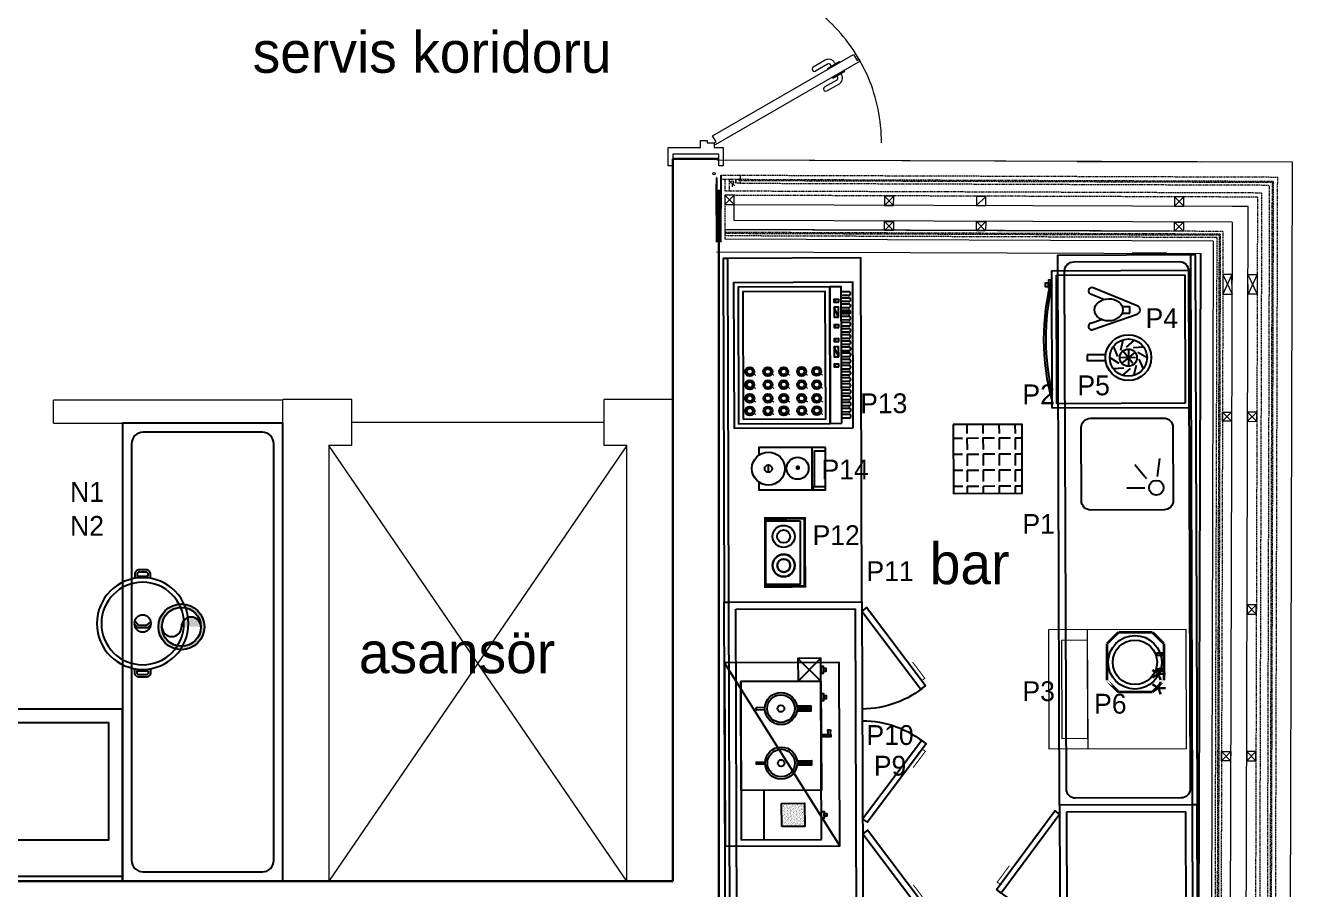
# Model space of a CAD drawing. Header units: millimetres. Extents: x -205382 to -191935, y -245869 to -242620.
# Drawn here: x -199318 to -198765, y -244030 to -243653 of the extents above; entities that cross this region are included whole.
import ezdxf
from ezdxf.enums import TextEntityAlignment as Align

# ---------------------------------------------------------------- set-up
doc = ezdxf.new("R2010")
doc.units = ezdxf.units.MM
doc.header["$LTSCALE"] = 40
doc.linetypes.add('ACAD_ISO03W100', pattern=[30, 12, -18])
doc.linetypes.add('DASHED', pattern=[19.05, 12.7, -6.35])
for name, color, linetype, lineweight in [('-DWG_ANA', 7, 'Continuous', 50), ('DIVAR 09', 7, 'Continuous', 9), ('DIVAR 30', 7, 'Continuous', 30), ('DUVAR', 7, 'Continuous', 30), ('DVERI', 36, 'Continuous', 9), ('END. MUTFAK', 210, 'Continuous', 30), ('END.MUTFAK', 135, 'Continuous', 25), ('no3_ahsap gorunus arka kalın', 43, 'Continuous', 15), ('no3_ahsap kesit on', 40, 'Continuous', 20), ('no3_alçıpan kesit', 18, 'Continuous', 20), ('no3_duvar kaplama', 8, 'Continuous', 0), ('no3_kutu profil gorunus', 8, 'Continuous', 0), ('no3_kutuprofil kesit', 74, 'Continuous', 18), ('no3_led doseme', 50, 'FENCELINE1', 0), ('no3_mermer gorunus on', 31, 'Continuous', 15), ('no3_paslanmaz gorunus on', 163, 'Continuous', 15), ('no3_tefriş izdüşüm', 87, 'Continuous', 15), ('t_ahsap', 34, 'Continuous', 25), ('t_alcıpan', 12, 'Continuous', 25), ('t_ölçü', 40, 'Continuous', 25)]:
    doc.layers.add(name, color=color, linetype=linetype, lineweight=lineweight)
for name, color, linetype in [('GOR-INCE15', 34, 'Continuous'), ('Kıtc-002 Çizgi', 7, 'Continuous'), ('S2000-002 Çizgi', 7, 'Continuous'), ('SKTÜRK-002 Çizgi', 7, 'Continuous'), ('t_mutfakekipmans2000', 165, 'Continuous')]:
    doc.layers.add(name, color=color, linetype=linetype)
doc.styles.add('TAKSİM', font='GOTHIC.TTF', dxfattribs={"height": 20})
doc.linetypes.add('FENCELINE1', pattern='A,0.25,-0.1,[133,ltypeshp.shx,S=0.1,R=0,X=-0.1,Y=0],-0.1,1', length=1.45)

# ---------------------------------------------------------------- blocks, each defined once
blk = doc.blocks.new('A$C53E03B34')
at = {"layer": 'Kıtc-002 Çizgi'}
for points in [[(3.74, 16.55), (2, 16.55, -0.414214), (0, 18.55), (0, 21.45, -0.414214), (2, 23.45), (3.74, 23.45)], [(43.14, 16.55), (44.87, 16.55, 0.414214), (46.87, 18.55), (46.87, 21.45, 0.414214), (44.87, 23.45), (43.14, 23.45)]]:
    blk.add_lwpolyline(points, format="xyb", dxfattribs=at)
for points in [[(2.83, 17.55), (2, 17.55, -0.414214), (1, 18.55), (1, 21.45, -0.414214), (2, 22.45), (2.83, 22.45)], [(44.05, 17.55), (44.87, 17.55, 0.414214), (45.87, 18.55), (45.87, 21.45, 0.414214), (44.87, 22.45), (44.05, 22.45)]]:
    blk.add_lwpolyline(points, format="xyb", close=True, dxfattribs=at)
for points in [[(22.08, 23.4), (24.16, 21.79), (24.16, 18.12), (22.75, 16.4)], [(23.49, 23.65), (25.16, 22.26), (25.16, 17.69), (23.76, 16.35)]]:
    blk.add_lwpolyline(points, dxfattribs=at)
for radius in [20, 18, 3.66]:
    blk.add_circle((23.44, 20), radius, dxfattribs=at)
blk = doc.blocks.new('A$C7BE05278')
at = {"layer": 'S2000-002 Çizgi'}
h = blk.add_hatch(color=256, dxfattribs=at)
h.paths.add_polyline_path([(4.65, 9.9, -0.025454), (4.81, 10.42, 0.278063), (0.77, 7.52), (1.23, 7.32, -0.265675)])
h.paths.add_polyline_path([(5.35, 10.43, 0.028094), (4.81, 10.42, 0.025454), (4.65, 9.9, -0.030609), (5.18, 9.93, -0.027259)])
h.paths.add_polyline_path([(5.35, 10.43, 0.027259), (5.18, 9.93, -0.171751), (7.9, 8.98), (7.9, 8.98), (7.9, 8.98, -1.347305), (5.22, 7.15, -0.147228), (5.18, 9.93, 0.030609), (4.65, 9.9, 0.138731), (4.75, 7, 1.347306), (8.21, 9.37, 0.162476)])
h.paths.add_polyline_path([(12.46, 12.66), (12.73, 13.08, 0.483116), (4.81, 10.42, -0.028094), (5.35, 10.43, -0.470681)])
for p, q in [((14.4, 47.58), (14.34, 41.67)), ((14.4, 47.58), (14.34, 41.67)), ((15.96, 47.57), (14.4, 47.58)), ((15.96, 47.57), (14.4, 47.58)), ((15.05, 47.56), (14.97, 38.92)), ((15.9, 41.65), (15.96, 47.57)), ((15.9, 41.65), (15.96, 47.57)), ((14.34, 41.67), (15.9, 41.65)), ((14.34, 41.67), (15.9, 41.65)), ((0.47, 7.33), (0, 0.02)), ((0.47, 7.33), (0, 0.02)), ((1.54, 7.31), (0.47, 7.33)), ((1.54, 7.31), (0.47, 7.33)), ((1.86, 0), (1.54, 7.31)), ((1.86, 0), (1.54, 7.31)), ((0, 0.02), (1.86, 0))]:
    blk.add_line(p, q, dxfattribs=at)
for centre in [(6.31, 47.78), (23.47, 47.61)]:
    blk.add_circle(centre, 1.99, dxfattribs=at)
for centre, radius, start, end in [((17.83, 38.9), 2.86, 179.43, 359.43), ((19.09, 38.88), 1.6, 359.43, 179.43), ((25.13, 38.82), 7.64, 179.43, 242.0346), ((23.49, 30.88), 5.53, 105.7663, 225.7833), ((22.59, 34.05), 2.23, 242.0346, 105.7663), ((20, 25.62), 3.8, 74.9498, 261.6763), ((20.62, 27.93), 1.41, 225.7833, 74.9498), ((18.07, 21.08), 3.83, 52.4089, 229.1112), ((19.64, 23.11), 1.26, 261.6763, 52.4089), ((14.42, 12.56), 4.98, 103.1199, 200.7743), ((15.59, 16.68), 3.77, 86.0156, 220.6772), ((13.69, 15.69), 1.76, 236.8088, 103.1199), ((16.45, 19.21), 1.37, 229.1112, 116.3243), ((9.42, 8.58), 4.83, 57.0103, 197.5795), ((11.21, 11.34), 1.54, 200.7743, 57.0103), ((4.79, 5.59), 4.31, 51.245, 156.7533), ((6.43, 7.63), 1.7, 197.5795, 51.245)]:
    blk.add_arc(centre, radius, start, end, dxfattribs=at)
blk.add_solid([(15.9, 41.65), (14.34, 41.67), (15.96, 47.57), (14.4, 47.58)], dxfattribs=at)
blk = doc.blocks.new('A$C7327736A')
at = {"layer": 'S2000-002 Çizgi'}
for p, q in [((48.34, 44.26), (40.53, 45.37)), ((49.57, 40.45), (43.47, 35.44)), ((53.48, 38.79), (53.48, 30.9))]:
    blk.add_line(p, q, dxfattribs=at)
for points in [[(0, 75), (120, 75), (120, 0), (0, 0)], [(0, 75), (120, 75), (120, 73), (0, 73)], [(0, 57), (114, 57), (114, 6), (0, 6)]]:
    blk.add_lwpolyline(points, close=True, dxfattribs=at)
blk.add_lwpolyline([(56, 11.5), (24, 11.5, -0.414214), (20, 15.5), (20, 47.5, -0.414214), (24, 51.5), (56, 51.5, -0.414214), (60, 47.5), (60, 15.5, -0.414214)], format="xyb", close=True, dxfattribs=at)
blk.add_circle((53.29, 43.76), 3.19, dxfattribs=at)
blk.add_blockref('A$C7BE05278', (24.04, 16.16), dxfattribs=at)
blk = doc.blocks.new('A$C664B4501')
at = {"layer": 'S2000-002 Çizgi'}
for p, q in [((31.04, 6.26), (35.37, 8.18)), ((48.29, 6.26), (52.62, 8.18))]:
    blk.add_line(p, q, dxfattribs=at)
for points in [[(0, 0), (63.5, 0), (63.5, 52), (0, 52)], [(2, 10), (61.5, 10), (61.5, 50), (2, 50)], [(4, 48), (4, 12), (59.5, 12), (59.5, 48)], [(2, 5), (61.5, 5), (61.5, 10), (2, 10)], [(26.58, 6.14), (27.76, 6.14), (27.76, 8.24), (26.58, 8.24)], [(31.04, 6.26), (35.37, 6.26), (35.37, 8.18), (31.04, 8.18)], [(37.66, 6.14), (38.83, 6.14), (38.83, 8.24), (37.66, 8.24)], [(43.83, 6.14), (45.01, 6.14), (45.01, 8.24), (43.83, 8.24)], [(48.29, 6.26), (52.62, 6.26), (52.62, 8.18), (48.29, 8.18)], [(54.91, 6.14), (56.08, 6.14), (56.08, 8.24), (54.91, 8.24)]]:
    blk.add_lwpolyline(points, close=True, dxfattribs=at)
for points, const_width in [([(6.48, 43.33), (5.89, 42.38)], 0.5), ([(11.92, 43.33), (11.34, 42.38)], 0.5), ([(17.86, 43.33), (17.28, 42.38)], 0.5), ([(23.59, 43.33), (23.01, 42.38)], 0.5), ([(6.48, 35.43), (5.89, 34.49)], 0.5), ([(11.92, 35.43), (11.34, 34.49)], 0.5), ([(17.86, 35.43), (17.28, 34.49)], 0.5), ([(23.59, 35.43), (23.01, 34.49)], 0.5), ([(6.48, 28.51), (5.89, 27.56)], 0.5), ([(11.92, 28.51), (11.34, 27.56)], 0.5), ([(17.86, 28.51), (17.28, 27.56)], 0.5), ([(23.59, 28.51), (23.01, 27.56)], 0.5), ([(6.48, 20.73), (5.89, 19.78)], 0.5), ([(11.92, 20.73), (11.34, 19.78)], 0.5), ([(17.86, 20.73), (17.28, 19.78)], 0.5), ([(23.59, 20.73), (23.01, 19.78)], 0.5), ([(6.48, 14.14), (5.89, 13.19)], 0.5), ([(11.92, 14.14), (11.34, 13.19)], 0.5), ([(17.86, 14.14), (17.28, 13.19)], 0.5), ([(23.59, 14.14), (23.01, 13.19)], 0.5), ([(26.58, 7.5), (27.76, 7.5)], 0.5), ([(37.66, 7.5), (38.83, 7.5)], 0.5), ([(43.83, 7.5), (45.01, 7.5)], 0.5), ([(54.91, 7.5), (56.08, 7.5)], 0.5), ([(33.23, 5), (33.23, 1.5)], 1), ([(50.48, 5), (50.48, 1.5)], 1)]:
    blk.add_lwpolyline(points, dxfattribs=dict(at, const_width=const_width))
for points in [[(4.26, 1.85), (4.26, 5)], [(5.93, 5), (5.93, 1.85)], [(6.93, 1.85), (6.93, 5)], [(8.61, 5), (8.61, 1.85)], [(9.61, 1.85), (9.61, 5)], [(11.28, 5), (11.28, 1.85)], [(12.28, 1.85), (12.28, 5)], [(13.96, 5), (13.96, 1.85)], [(14.96, 1.85), (14.96, 5)], [(16.63, 5), (16.63, 1.85)], [(17.63, 1.85), (17.63, 5)], [(19.31, 5), (19.31, 1.85)], [(20.31, 1.85), (20.31, 5)], [(21.98, 5), (21.98, 1.85)], [(22.98, 1.85), (22.98, 5)], [(24.66, 5), (24.66, 1.85)], [(25.66, 1.85), (25.66, 5)], [(27.33, 5), (27.33, 1.85)], [(28.33, 1.85), (28.33, 5)], [(30.01, 5), (30.01, 1.85)], [(31.01, 1.85), (31.01, 5)], [(32.68, 5), (32.68, 1.85)], [(33.68, 1.85), (33.68, 5)], [(35.36, 5), (35.36, 1.85)], [(36.36, 1.85), (36.36, 5)], [(38.03, 5), (38.03, 1.85)], [(39.03, 1.85), (39.03, 5)], [(40.71, 5), (40.71, 1.85)], [(41.71, 1.85), (41.71, 5)], [(43.38, 5), (43.38, 1.85)], [(44.38, 1.85), (44.38, 5)], [(46.06, 5), (46.06, 1.85)], [(47.06, 1.85), (47.06, 5)], [(48.73, 5), (48.73, 1.85)], [(49.73, 1.85), (49.73, 5)], [(51.4, 5), (51.4, 1.85)], [(52.4, 1.85), (52.4, 5)], [(54.08, 5), (54.08, 1.85)], [(55.08, 1.85), (55.08, 5)], [(56.75, 5), (56.75, 1.85)], [(57.75, 1.85), (57.75, 5)], [(59.43, 5), (59.43, 1.85)]]:
    blk.add_lwpolyline(points, dxfattribs=at)
for centre, radius in [((7.54, 45.07), 1.98), ((7.54, 45.07), 1.24), ((12.99, 45.07), 1.98), ((12.99, 45.07), 1.24), ((18.93, 45.07), 1.98), ((18.93, 45.07), 1.24), ((24.66, 45.07), 1.98), ((24.66, 45.07), 1.24), ((7.54, 37.17), 1.98), ((12.99, 37.17), 1.98), ((18.93, 37.17), 1.98), ((24.66, 37.17), 1.98), ((7.54, 37.17), 1.24), ((12.99, 37.17), 1.24), ((18.93, 37.17), 1.24), ((24.66, 37.17), 1.24), ((7.54, 30.25), 1.98), ((7.54, 30.25), 1.24), ((12.99, 30.25), 1.98), ((12.99, 30.25), 1.24), ((18.93, 30.25), 1.98), ((18.93, 30.25), 1.24), ((24.66, 30.25), 1.98), ((24.66, 30.25), 1.24), ((7.54, 22.47), 1.98), ((7.54, 22.47), 1.24), ((12.99, 22.47), 1.98), ((12.99, 22.47), 1.24), ((18.93, 22.47), 1.98), ((18.93, 22.47), 1.24), ((24.66, 22.47), 1.98), ((24.66, 22.47), 1.24), ((7.54, 15.88), 1.98), ((7.54, 15.88), 1.24), ((12.99, 15.88), 1.98), ((12.99, 15.88), 1.24), ((18.93, 15.88), 1.98), ((18.93, 15.88), 1.24), ((24.66, 15.88), 1.98), ((24.66, 15.88), 1.24)]:
    blk.add_circle(centre, radius, dxfattribs=at)
for centre in [(5.1, 1.85), (7.77, 1.85), (10.45, 1.85), (13.12, 1.85), (15.8, 1.85), (18.47, 1.85), (21.14, 1.85), (23.82, 1.85), (26.49, 1.85), (29.17, 1.85), (31.84, 1.85), (34.52, 1.85), (37.19, 1.85), (39.87, 1.85), (42.54, 1.85), (45.22, 1.85), (47.89, 1.85), (50.57, 1.85), (53.24, 1.85), (55.92, 1.85), (58.59, 1.85)]:
    blk.add_arc(centre, 0.837, 180, 0, dxfattribs=at)
blk = doc.blocks.new('A$C1C4536AD')
at = {"layer": 'S2000-002 Çizgi'}
for points in [[(0, 29), (0, 0), (18.5, 0)], [(3.39, 29), (0, 29), (0, 26.84)], [(18.5, 26.95), (18.5, 29), (15.2, 29)], [(18.5, 0), (18.5, 29)], [(7.82, 24.81), (10.92, 24.88)], [(0, 5.79), (18.5, 5.79)], [(1.26, 0), (1.26, 4.77), (16.97, 4.77), (16.97, 0)]]:
    blk.add_lwpolyline(points, dxfattribs=at)
at = {"layer": 'S2000-002 Çizgi', "const_width": 1}
blk.add_lwpolyline([(9.18, 12.02, 1), (10.18, 12.02, 1)], format="xyb", close=True, dxfattribs=at)
at = {"layer": 'S2000-002 Çizgi'}
blk.add_lwpolyline([(0.33, 5.24), (1.35, 5.24), (1.35, 5.79), (0.33, 5.79)], close=True, dxfattribs=at)
for centre, radius in [((9.3, 24.88), 7.2), ((9.3, 24.88), 1.6), ((9.43, 12.15), 4.82)]:
    blk.add_circle(centre, radius, dxfattribs=at)
blk = doc.blocks.new('A$C047744E0')
at = {"layer": 'S2000-002 Çizgi'}
h = blk.add_hatch(dxfattribs=at)
h.set_pattern_fill('AR-SAND', color=256, scale=0.5, style=0)
h.set_pattern_definition([(37.5, (-4072.69315, -3944.5775), (-0.03149668, 0.96341188), [0, -0.76, 0, -0.85, 0, -0.8125]), (7.5, (-4072.6931, -3944.5775), (0.88488835, 1.41107303), [0, -0.41, 0, -0.685, 0, -0.2625]), (327.5, (-4073.30815, -3944.5775), (1.55707093, 0.00282953), [0, -0.25, 0, -0.9, 0, -1.175]), (317.5, (-4073.3081, -3944.5775), (1.5030633, 0.43883778), [0, -0.125, 0, -0.59, 0, -0.675])])
h.paths.add_polyline_path([(5.73, 21.57), (15.77, 21.57), (15.77, 11.53), (5.73, 11.53)])
for points in [[(34.38, 14.79, -0.072213), (32.37, 14.79), (32.37, 8.52), (34.38, 8.52)], [(56.12, 8.52), (58.13, 8.52), (58.13, 14.79, -0.072213), (56.12, 14.79)]]:
    blk.add_hatch(color=256, dxfattribs=at).paths.add_polyline_path(points)
for p, q in [((69, 14.21), (79, 4.21)), ((79, 14.21), (69, 4.21))]:
    blk.add_line(p, q, dxfattribs=at)
for points in [[(0, 4.21), (69, 4.21), (69, 39.21), (0, 39.21)], [(0, 29.21), (21.5, 29.21), (21.5, 39.21), (0, 39.21)], [(69, 4.21), (21.5, 4.21), (21.5, 39.21), (69, 39.21)], [(5.73, 21.57), (15.77, 21.57), (15.77, 11.53), (5.73, 11.53)], [(69, 4.21), (79, 4.21), (79, 14.21), (69, 14.21)], [(9.28, 4.21), (12.19, 4.21), (12.19, 3.05), (9.28, 3.05)], [(10.15, 3.05), (11.32, 3.05), (11.32, 1.88), (10.15, 1.88)], [(47.85, 0.2), (45.19, 0.41), (45.19, 1.04), (47.85, 1.25)], [(63.53, 4.21), (60.62, 4.21), (60.62, 3.05), (63.53, 3.05)], [(62.66, 3.05), (61.49, 3.05), (61.49, 1.88), (62.66, 1.88)], [(75.46, 4.21), (72.54, 4.21), (72.54, 3.05), (75.46, 3.05)], [(74.58, 3.05), (73.42, 3.05), (73.42, 1.88), (74.58, 1.88)]]:
    blk.add_lwpolyline(points, close=True, dxfattribs=at)
for points in [[(32.94, 28.7), (32.94, 32.22)], [(33.81, 32.22), (33.81, 28.7)], [(56.69, 32.22), (56.69, 28.7)], [(57.56, 28.7), (57.56, 32.22)], [(34.38, 14.79), (34.38, 8.52), (32.37, 8.52), (32.37, 14.79)], [(56.12, 14.79), (56.12, 8.52), (58.13, 8.52), (58.13, 14.79)], [(45.8, 0), (44.7, 0), (44.7, 4.21)], [(45.8, 4.21), (45.8, 1.08)], [(45.8, 0.36), (45.8, 0)]]:
    blk.add_lwpolyline(points, dxfattribs=at)
for centre, radius in [((33.37, 21.71), 7), ((33.37, 21.71), 6), ((57.12, 21.71), 7), ((57.12, 21.71), 6), ((33.37, 21.71), 1.45), ((57.12, 21.71), 1.45)]:
    blk.add_circle(centre, radius, dxfattribs=at)
for centre in [(33.37, 32.22), (57.12, 32.22)]:
    blk.add_arc(centre, 0.438, 0, 180, dxfattribs=at)
blk = doc.blocks.new('A$C7D36761A')
at = {"layer": 'S2000-002 Çizgi'}
for points in [[(0, 20.47), (6.62, 1.21, 0.691141), (10.36, 1.1), (18.29, 20.3)], [(2.84, 21.45), (4.45, 16.75, 0.691141)]]:
    blk.add_lwpolyline(points, format="xyb", dxfattribs=at)
for points in [[(13.14, 15.69), (15.51, 21.45)], [(7.07, 7.73), (7.07, 4.38)], [(10.07, 7.71), (10.07, 4.38)], [(7.07, 4.38), (10.07, 4.38)]]:
    blk.add_lwpolyline(points, dxfattribs=at)
for centre, start, end in [((1.42, 20.96), 18.9768, 198.9768), ((16.9, 20.88), 337.5765, 157.5765)]:
    blk.add_arc(centre, 1.5, start, end, dxfattribs=at)
blk.add_ellipse((8.6, 13.59), major_axis=(0, -6.18), ratio=0.781319, dxfattribs=at)
blk = doc.blocks.new('A$C4AF1199D')
at = {"layer": 'S2000-002 Çizgi'}
for points in [[(5.4, 24.63), (5.79, 20.04)], [(10.19, 26.12), (7.81, 22.18)], [(14.95, 24.51), (10.7, 22.72)], [(2.4, 20.6), (5.42, 17.12)], [(6.25, 18), (13.75, 18)], [(12.59, 19.94), (7.13, 15.7)], [(7.66, 20.97), (12.41, 15.17)], [(10.18, 21.16), (10, 14.25)], [(17.85, 20.42), (13.36, 21.46)], [(17.79, 15.4), (14.77, 18.88)], [(2.34, 15.58), (6.83, 14.54)], [(5.24, 11.49), (9.49, 13.28)], [(10, 9.88), (12.38, 13.82)], [(14.79, 11.37), (14.4, 15.96)]]:
    blk.add_lwpolyline(points, dxfattribs=at)
blk.add_lwpolyline([(8.75, 0), (11.25, 0), (11.25, 8), (8.75, 8)], close=True, dxfattribs=at)
for radius in [10, 8.12, 3.75]:
    blk.add_circle((10, 18), radius, dxfattribs=at)
blk = doc.blocks.new('A$C29FE0015')
at = {"layer": '-DWG_ANA', "color": 0, "const_width": 1.2}
for points in [[(-6.25, 13.11), (-11.25, 8.11), (-6.25, 13.11), (-6.25, 13.11), (-11.25, 8.11)], [(-6.25, 13.11), (8.55, 13.11)], [(8.55, 13.11), (13.55, 8.11), (8.55, 13.11), (8.55, 13.11), (13.55, 8.11)], [(-11.25, -7.93), (-11.25, 8.11)], [(13.55, 8.11), (13.55, -7.93)], [(-11.25, -7.93), (-11.25, -7.93), (-11.25, -7.93), (-6.25, -12.93), (-11.25, -7.93)], [(13.55, -7.93), (13.55, -7.93), (13.55, -7.93), (8.55, -12.93), (13.55, -7.93)], [(8.55, -12.93), (-6.25, -12.93)]]:
    blk.add_lwpolyline(points, dxfattribs=at)
at = {"layer": 'END.MUTFAK'}
for points in [[(13.05, 4.01), (10.47, 4.01), (10.47, 3.1), (13.05, 3.1)], [(13.05, -3.84), (10.47, -3.84), (10.47, -2.92), (13.05, -2.92)]]:
    blk.add_lwpolyline(points, close=True, dxfattribs=at)
for radius in [11.68, 9.68]:
    blk.add_circle((0.91, -0.02), radius, dxfattribs=at)
blk = doc.blocks.new('A$C2E6236CE')
at = {"layer": 'Kıtc-002 Çizgi', "lineweight": 13, "elevation": 0}
for points in [[(51.92, 60), (0, 60), (0, 0), (51.92, 0)], [(47.33, 54.36), (4.59, 54.36), (4.59, 43.09), (47.33, 43.09)]]:
    blk.add_lwpolyline(points, close=True, dxfattribs=at)
blk.add_lwpolyline([(51.92, 43.09), (0, 43.09)], dxfattribs=at)
at = {"layer": 'Kıtc-002 Çizgi', "lineweight": 13}
blk.add_text('**', height=12, rotation=180, dxfattribs=at).set_placement((35.73, 20.99, 0))
blk = doc.blocks.new('A$C14D126DE')
at = {"layer": 'S2000-002 Çizgi'}
for points in [[(3.32, 55.85), (2.21, 55.85), (2.21, 52.2)], [(3.18, 52.2), (3.67, 52.2), (3.67, 55.85)]]:
    blk.add_lwpolyline(points, dxfattribs=at)
for points in [[(3.67, 0), (3.67, 60), (63.67, 60), (63.67, 0)], [(2.21, 53.17), (2.21, 54.63), (0.75, 54.63), (0.75, 53.17)]]:
    blk.add_lwpolyline(points, close=True, dxfattribs=at)
at = {"layer": 'S2000-002 Çizgi', "linetype": 'DASHED', "ltscale": 0.5}
blk.add_lwpolyline([(5.67, 2), (5.67, 58), (61.67, 58), (61.67, 2)], close=True, dxfattribs=at)
at = {"layer": 'S2000-002 Çizgi'}
for centre, radius, start, end in [((100.61, 29.9), 100.61, 164.4941, 195.5059), ((109.49, 29.9), 108.49, 167.2819, 192.7181)]:
    blk.add_arc(centre, radius, start, end, dxfattribs=at)
blk = doc.blocks.new('A$C7CE6335B')
at = {"layer": 'S2000-002 Çizgi'}
blk.add_line((0, 2), (143, 2), dxfattribs=at)
for points in [[(78.59, 87.82), (44.48, 62.05), (46.03, 60), (80.14, 85.77)], [(106.31, 87.67), (140.54, 62.05), (139, 60), (104.77, 85.61)], [(0, 60), (0, 0), (143, 0), (143, 60)], [(12.63, 56.97), (14.08, 56.8), (15.79, 56.35), (17.65, 55.71), (19.6, 54.97), (21.55, 54.24), (23.41, 53.6), (25.11, 53.14), (26.57, 52.97), (27.71, 53.14), (28.53, 53.6), (29.02, 54.24), (29.18, 54.97), (29.02, 55.71), (28.53, 56.35), (27.71, 56.8), (26.57, 56.97), (25.11, 56.8), (23.41, 56.35), (21.55, 55.71), (19.6, 54.97), (17.65, 54.24), (15.79, 53.6), (14.08, 53.14), (12.63, 52.97), (11.48, 53.14), (10.67, 53.6), (10.18, 54.24), (10.01, 54.97), (10.18, 55.71), (10.67, 56.35), (11.48, 56.8)]]:
    blk.add_lwpolyline(points, close=True, dxfattribs=at)
at = {"layer": 'S2000-002 Çizgi', "const_width": 0.428}
for points in [[(76.35, 86.12), (75.35, 87.44), (69.72, 83.18), (68.28, 82.09)], [(108.56, 85.98), (109.55, 87.3), (115.21, 83.07), (116.65, 81.99)]]:
    blk.add_lwpolyline(points, dxfattribs=at)
at = {"layer": 'S2000-002 Çizgi'}
blk.add_lwpolyline([(37, 2), (37, 60)], dxfattribs=at)
at = {"layer": 'S2000-002 Çizgi', "linetype": 'DASHED'}
blk.add_lwpolyline([(40, 5), (140, 5), (140, 57), (40, 57)], close=True, dxfattribs=at)
at = {"layer": 'S2000-002 Çizgi'}
for points in [[(33.19, 49.66), (6.52, 49.66, 1), (6.52, 45.32)], [(6.52, 45.32), (33.19, 45.32, -1), (33.19, 40.97)]]:
    blk.add_lwpolyline(points, format="xyb", dxfattribs=at)
for centre, start, end in [((46.03, 60), 0, 40.5092), ((139, 60), 139.755, 180)]:
    blk.add_arc(centre, 42.75, start, end, dxfattribs=at)
blk = doc.blocks.new('A$C776A74EC')
at = {"layer": 'S2000-002 Çizgi'}
blk.add_line((232, 85.82), (0, 85.82), dxfattribs=at)
for points in [[(232, 27.82), (232, 87.82), (0, 87.82), (0, 27.82)], [(219.37, 30.84), (217.92, 31.01), (216.21, 31.47), (214.35, 32.11), (212.4, 32.84), (210.45, 33.58), (208.59, 34.22), (206.89, 34.67), (205.43, 34.85), (204.29, 34.67), (203.47, 34.22), (202.98, 33.58), (202.82, 32.84), (202.98, 32.11), (203.47, 31.47), (204.29, 31.01), (205.43, 30.84), (206.89, 31.01), (208.59, 31.47), (210.45, 32.11), (212.4, 32.84), (214.35, 33.58), (216.21, 34.22), (217.92, 34.67), (219.37, 34.85), (220.52, 34.67), (221.33, 34.22), (221.82, 33.58), (221.99, 32.84), (221.82, 32.11), (221.33, 31.47), (220.52, 31.01)], [(36.69, 0.15), (2.46, 25.76), (4, 27.82), (38.23, 2.2)], [(62.06, 0), (96.17, 25.77), (94.62, 27.82), (60.51, 2.05)], [(133.87, 0.15), (99.64, 25.76), (101.17, 27.82), (135.4, 2.2)], [(159.23, 0), (193.34, 25.77), (191.8, 27.82), (157.69, 2.05)]]:
    blk.add_lwpolyline(points, close=True, dxfattribs=at)
blk.add_lwpolyline([(195, 85.82), (195, 27.82)], dxfattribs=at)
at = {"layer": 'S2000-002 Çizgi', "linetype": 'DASHED'}
blk.add_lwpolyline([(192, 82.82), (3, 82.82), (3, 30.82), (192, 30.82)], close=True, dxfattribs=at)
at = {"layer": 'S2000-002 Çizgi'}
for points in [[(225.48, 42.5), (198.81, 42.5, -1), (198.81, 46.84)], [(198.81, 38.15), (225.48, 38.15, 1), (225.48, 42.5)]]:
    blk.add_lwpolyline(points, format="xyb", dxfattribs=at)
at = {"layer": 'S2000-002 Çizgi', "const_width": 0.428}
for points in [[(34.44, 1.84), (33.45, 0.51), (27.79, 4.74), (26.35, 5.83)], [(64.3, 1.7), (65.3, 0.38), (70.93, 4.63), (72.38, 5.72)], [(131.61, 1.84), (130.62, 0.51), (124.97, 4.74), (123.52, 5.83)], [(161.48, 1.7), (162.47, 0.38), (168.11, 4.63), (169.55, 5.72)]]:
    blk.add_lwpolyline(points, dxfattribs=at)
at = {"layer": 'S2000-002 Çizgi'}
for centre, start, end in [((4, 27.82), 319.755, 0), ((94.62, 27.82), 180, 220.5092), ((101.17, 27.82), 319.755, 0), ((191.8, 27.82), 180, 220.5092)]:
    blk.add_arc(centre, 42.75, start, end, dxfattribs=at)
blk = doc.blocks.new('A$C3EB91AFD')
at = {"layer": 'END. MUTFAK', "color": 0}
for radius in [4.84, 2.84]:
    blk.add_circle((21.13, 8.6, 0), radius, dxfattribs=at)
at = {"layer": 't_mutfakekipmans2000', "color": 0, "const_width": 1.2, "elevation": 0}
blk.add_lwpolyline([(0.6, 17.77), (30.27, 17.78), (30.27, 0.6), (0.6, 0.6)], close=True, dxfattribs=at)
at = {"layer": 't_mutfakekipmans2000', "color": 0, "elevation": 0}
blk.add_lwpolyline([(1.65, 15.77), (29.32, 15.78), (29.32, 0.6), (1.65, 0.6)], close=True, dxfattribs=at)
at = {"layer": 't_mutfakekipmans2000', "color": 0}
for radius in [4.84, 2.84]:
    blk.add_circle((8.44, 8.6, 0), radius, dxfattribs=at)

msp = doc.modelspace()

# ---------------------------------------------------------------- hatches: boundary and pattern name
h = msp.add_hatch()
h.set_pattern_fill('ANGLE', color=256, angle=-89.8057)
h.set_pattern_definition([(270.19432, (-196190.542, -235504.3984), (6.98496, 0.02369), [5.08, -1.905]), (0.19432, (-196190.542, -235504.3984), (-0.02369, 6.98496), [5.08, -1.905])])
h.paths.add_polyline_path([(-198913.41, -243826.93), (-198913.31, -243856.93), (-198883.31, -243856.83), (-198883.41, -243826.83)])
at = {"layer": 'S2000-002 Çizgi'}
h = msp.add_hatch(color=256, dxfattribs=at)
edge = h.paths.add_edge_path(flags=17)
edge.add_arc((-199249.97, -243915.15), 8.5, 0, 360)
edge = h.paths.add_edge_path()
edge.add_arc((-199249.97, -243915.15), 10, 0, 360)
edge = h.paths.add_edge_path(flags=16)
edge.add_arc((-199245.72, -243915.15), 4.25, 0, 180)

# ---------------------------------------------------------------- linework, layer by layer
msp.add_line((-198962.87, -244010.69, 0), (-199013.14, -243930.86, 0))
at = {"elevation": 0}
for points in [[(-198953.23, -243904.26), (-198953.74, -243754.26), (-199013.74, -243754.46), (-199013.23, -243904.46)], [(-199011.23, -243904.45), (-199011.74, -243754.45), (-199013.74, -243754.46), (-199013.23, -243904.46)], [(-198913.41, -243826.93), (-198913.31, -243856.93), (-198883.31, -243856.83), (-198883.41, -243826.83)], [(-199013.14, -243930.86), (-199012.87, -244010.86), (-198962.87, -244010.69), (-198963.14, -243930.69)]]:
    msp.add_lwpolyline(points, close=True, dxfattribs=at)
at = {"layer": 'DIVAR 09'}
for p, q in [((-199055.69, -243836.04), (-199185.69, -244026.04)), ((-199055.69, -244026.04), (-199185.69, -243836.04))]:
    msp.add_line(p, q, dxfattribs=at)
at = {"layer": 'DIVAR 30', "ltscale": 5}
for p, q in [((-199035.69, -244026.04), (-199035.69, -243711.04)), ((-199015.69, -243711.04), (-199035.69, -243711.04)), ((-199015.69, -244104.51), (-199015.69, -243724.51)), ((-199035.69, -244026.04), (-199815.69, -244026.04))]:
    msp.add_line(p, q, dxfattribs=at)
at = {"layer": 'DUVAR', "extrusion": (6.51251e-08, -7.4715e-08, 1)}
msp.add_line((-199016.6, -243735.59, 0), (-199016.57, -243722.09, 0), dxfattribs=at)
at = {"layer": 'DVERI', "color": 250}
for p, q in [((-198969.22, -243667.98), (-198974.42, -243670.98)), ((-198968.22, -243669.71), (-198973.42, -243672.71)), ((-198968.29, -243671.6), (-198963.09, -243668.6)), ((-198968.09, -243671.94), (-198968.29, -243671.6)), ((-198966.86, -243670.08), (-198966.56, -243670.6)), ((-198965.89, -243675.76), (-198960.69, -243672.76)), ((-198965.13, -243669.08), (-198964.83, -243669.6)), ((-198963.09, -243668.6), (-198962.89, -243668.94)), ((-198960.69, -243672.76), (-198960.89, -243672.41)), ((-198964.22, -243676.64), (-198969.42, -243679.64)), ((-198963.22, -243678.37), (-198968.42, -243681.37)), ((-198966.09, -243675.41), (-198965.89, -243675.76)), ((-198963.86, -243675.27), (-198964.16, -243674.76)), ((-198962.13, -243674.27), (-198962.43, -243673.76))]:
    msp.add_line(p, q, dxfattribs=at)
at = {"layer": 'DVERI'}
for points in [[(-198956.83, -243665.44), (-198955.33, -243668.04), (-198954.47, -243667.54), (-198953.97, -243668.41), (-199017.19, -243704.91), (-199017.69, -243704.04), (-199016.82, -243703.54), (-199018.32, -243700.94), (-198956.83, -243665.44)], [(-199017.69, -243706.04), (-199013.69, -243706.04), (-199013.69, -243714.04), (-199015.69, -243714.04), (-199015.69, -243709.04), (-199035.69, -243709.04), (-199035.69, -243714.04), (-199037.69, -243714.04), (-199037.69, -243706.04), (-199023.69, -243706.04), (-199023.69, -243703.04), (-199020.69, -243703.04), (-199020.69, -243704.04), (-199017.69, -243704.04), (-199017.69, -243706.04)]]:
    msp.add_lwpolyline(points, dxfattribs=at)
at = {"layer": 'DVERI', "color": 250}
msp.add_circle((-199017.69, -243717.51), 0.5, dxfattribs=at)
at = {"layer": 'DVERI', "color": 250, "linetype": 'ACAD_ISO03W100'}
msp.add_arc((-199017.69, -243704.04), 73, 0, 90, dxfattribs=at)
at = {"layer": 'DVERI', "color": 250}
for centre, radius, start, end in [((-198973.92, -243671.85), 1, 120, 300), ((-198967.72, -243670.58), 3, 30, 120), ((-198967.72, -243670.58), 1, 30, 120), ((-198964.72, -243675.77), 1, 300, 30), ((-198964.72, -243675.77), 3, 300, 30), ((-198968.92, -243680.51), 1, 120, 300)]:
    msp.add_arc(centre, radius, start, end, dxfattribs=at)
at = {"layer": 'no3_ahsap gorunus arka kalın', "extrusion": (6.51251e-08, -7.4715e-08, 1)}
for p, q in [((-198814.8, -243712.32, 0), (-199016.54, -243711.59, 0)), ((-198765.39, -243712.45, 0), (-199015.48, -243711.6, 0)), ((-198766.64, -244170.16, 0), (-198765.39, -243712.45, 0)), ((-199016.64, -243751.59, 0), (-198805.5, -243752.34, 0)), ((-198806.43, -244090.69, 0), (-198805.5, -243752.34, 0))]:
    msp.add_line(p, q, dxfattribs=at)
at = {"layer": 'no3_ahsap kesit on', "linetype": 'DASHED', "ltscale": 0.001, "extrusion": (9.81557e-08, -1.02432e-07, 1)}
for p, q in [((-199014.63, -243746.1, 0), (-199014.54, -243719.9, 0)), ((-199014.63, -243719.9, 0), (-199006.34, -243719.93, 0)), ((-199014.62, -243718.1, 0), (-199006.33, -243718.13, 0)), ((-199012.94, -243719.91, 0), (-199012.96, -243725.11, 0)), ((-199011.14, -243719.91, 0), (-199011.16, -243725.11, 0)), ((-199008.14, -243719.93, 0), (-199008.15, -243721.63, 0)), ((-199008.15, -243721.63, 0), (-199008.14, -243720.33, 0)), ((-199006.35, -243721.63, 0), (-199008.15, -243721.63, 0)), ((-199006.34, -243719.93, 0), (-199006.84, -243719.93, 0)), ((-199006.84, -243719.93, 0), (-199006.84, -243720.43, 0)), ((-199006.34, -243720.43, 0), (-199006.84, -243720.43, 0)), ((-199006.34, -243720.43, 0), (-199006.35, -243721.63, 0)), ((-199006.33, -243718.13, 0), (-199006.34, -243719.93, 0)), ((-199012.97, -243726.91, 0), (-199013.03, -243746.11, 0)), ((-198780.74, -243727.71, 0), (-199012.97, -243726.91, 0)), ((-198778.93, -243725.92, 0), (-199012.96, -243725.11, 0))]:
    msp.add_line(p, q, dxfattribs=at)
at = {"layer": 'no3_ahsap kesit on', "linetype": 'DASHED', "ltscale": 0.001, "extrusion": (3.75788e-08, -4.1542e-08, 1)}
for p, q in [((-198780.74, -243727.71, 0), (-198781.85, -244135.59, 0)), ((-198778.93, -243725.92, 0), (-198780.11, -244156.69, 0))]:
    msp.add_line(p, q, dxfattribs=at)
at = {"layer": 'no3_alçıpan kesit', "linetype": 'DASHED', "ltscale": 0.001, "extrusion": (9.81557e-08, -1.02432e-07, 1)}
for p, q in [((-198796.98, -243743.86, 0), (-199013.02, -243743.11, 0)), ((-198819.08, -243742.61, 0), (-199013.01, -243741.91, 0)), ((-198795.77, -243742.67, 0), (-199013.01, -243741.91, 0))]:
    msp.add_line(p, q, dxfattribs=at)
at = {"layer": 'no3_alçıpan kesit', "linetype": 'DASHED', "ltscale": 0.001, "extrusion": (3.75788e-08, -4.1542e-08, 1)}
for p, q in [((-198796.98, -243743.86, 0), (-198798.05, -244135.7, 0)), ((-198795.77, -243742.67, 0), (-198796.86, -244136.23, 0))]:
    msp.add_line(p, q, dxfattribs=at)
at = {"layer": 'no3_duvar kaplama', "linetype": 'DASHED', "ltscale": 0.001, "extrusion": (9.81557e-08, -1.02432e-07, 1)}
for p, q in [((-198797.48, -243744.37, 0), (-199013.02, -243743.61, 0)), ((-198798.48, -243745.36, 0), (-199013.02, -243744.61, 0))]:
    msp.add_line(p, q, dxfattribs=at)
at = {"layer": 'no3_duvar kaplama', "linetype": 'DASHED', "ltscale": 0.001, "extrusion": (3.75788e-08, -4.1542e-08, 1)}
for p, q in [((-198797.48, -243744.37, 0), (-198798.55, -244135.7, 0)), ((-198798.48, -243745.36, 0), (-198799.53, -244135.71, 0))]:
    msp.add_line(p, q, dxfattribs=at)
at = {"layer": 'no3_kutu profil gorunus', "extrusion": (6.51251e-08, -7.4715e-08, 1)}
msp.add_line((-198791.75, -243731.68, 0), (-198784.75, -243731.7, 0), dxfattribs=at)
at = {"layer": 'no3_kutu profil gorunus', "extrusion": (6.51251e-08, -7.4715e-08, 1), "elevation": 0}
for points in [[(-199009, -243737.92), (-199008.99, -243730.92), (-198791.75, -243731.68)], [(-198792.79, -244111.42), (-198785.79, -244111.44), (-198784.74, -243731.7)], [(-198791.76, -243738.68), (-199009, -243737.92)], [(-198791.76, -243738.68), (-198792.86, -244143.93)]]:
    msp.add_lwpolyline(points, dxfattribs=at)
at = {"layer": 'no3_kutuprofil kesit', "extrusion": (7.43133e-08, -1.30484e-07, 1)}
for p, q in [((-199008.97, -243726.92, 0), (-199012.99, -243730.91, 0)), ((-199008.99, -243730.92, 0), (-199012.97, -243726.91, 0)), ((-198939.38, -243727.3, 0), (-198943.39, -243731.29, 0)), ((-198939.39, -243731.3, 0), (-198943.38, -243727.29, 0)), ((-198899.23, -243727.4, 0), (-198903.24, -243731.39, 0)), ((-198812.9, -243727.62, 0), (-198816.91, -243731.61, 0)), ((-198812.91, -243731.62, 0), (-198816.9, -243727.61, 0))]:
    msp.add_line(p, q, dxfattribs=at)
at = {"layer": 'no3_kutuprofil kesit', "extrusion": (6.51251e-08, -7.4715e-08, 1)}
for p, q in [((-198939.4, -243738.3, 0), (-198943.41, -243742.29, 0)), ((-198939.41, -243742.3, 0), (-198943.4, -243738.29, 0)), ((-198899.26, -243738.4, 0), (-198903.27, -243742.39, 0)), ((-198899.27, -243742.4, 0), (-198903.26, -243738.39, 0)), ((-198812.93, -243738.62, 0), (-198816.94, -243742.61, 0)), ((-198812.94, -243742.62, 0), (-198816.93, -243738.61, 0)), ((-198795.88, -243761.47, 0), (-198791.84, -243770.08, 0)), ((-198791.88, -243761.49, 0), (-198795.84, -243770.07, 0)), ((-198796.05, -243825.47, 0), (-198792.04, -243821.49, 0)), ((-198792.05, -243825.48, 0), (-198796.04, -243821.47, 0)), ((-198796.43, -243973.55, 0), (-198792.42, -243969.56, 0)), ((-198792.43, -243973.56, 0), (-198796.42, -243969.55, 0))]:
    msp.add_line(p, q, dxfattribs=at)
at = {"layer": 'no3_kutuprofil kesit', "extrusion": (9.3563e-09, -8.39032e-08, 1)}
for p, q in [((-198784.88, -243761.5, 0), (-198780.84, -243770.11, 0)), ((-198780.88, -243761.51, 0), (-198784.84, -243770.09, 0)), ((-198785.05, -243825.5, 0), (-198781.03, -243821.51, 0)), ((-198781.05, -243825.51, 0), (-198785.03, -243821.5, 0)), ((-198785.26, -243909.58, 0), (-198781.25, -243905.59, 0)), ((-198781.26, -243909.59, 0), (-198785.25, -243905.58, 0)), ((-198785.43, -243973.58, 0), (-198781.42, -243969.59, 0)), ((-198781.43, -243973.59, 0), (-198785.42, -243969.58, 0))]:
    msp.add_line(p, q, dxfattribs=at)
at = {"layer": 'no3_kutuprofil kesit', "extrusion": (7.43133e-08, -1.30484e-07, 1), "elevation": 0.02}
for points in [[(-199012.99, -243730.91), (-199008.99, -243730.92), (-199008.97, -243726.92), (-199012.97, -243726.91)], [(-198943.39, -243731.29), (-198939.39, -243731.3), (-198939.38, -243727.3), (-198943.38, -243727.29)], [(-198903.24, -243731.39), (-198899.24, -243731.4), (-198899.23, -243727.4), (-198903.23, -243727.39)], [(-198816.91, -243731.61), (-198812.91, -243731.62), (-198812.9, -243727.62), (-198816.9, -243727.61)]]:
    msp.add_lwpolyline(points, close=True, dxfattribs=at)
at = {"layer": 'no3_kutuprofil kesit', "extrusion": (6.51251e-08, -7.4715e-08, 1), "elevation": 0}
for points in [[(-198943.41, -243742.29), (-198943.4, -243738.29), (-198939.4, -243738.3), (-198939.41, -243742.3)], [(-198903.27, -243742.39), (-198903.26, -243738.39), (-198899.26, -243738.4), (-198899.27, -243742.4)], [(-198816.94, -243742.61), (-198816.93, -243738.61), (-198812.93, -243738.62), (-198812.94, -243742.62)], [(-198795.84, -243770.07), (-198791.84, -243770.08), (-198791.88, -243761.49), (-198795.88, -243761.47)], [(-198796.04, -243821.47), (-198792.04, -243821.49), (-198792.05, -243825.48), (-198796.05, -243825.47)], [(-198796.42, -243969.55), (-198792.42, -243969.56), (-198792.43, -243973.56), (-198796.43, -243973.55)]]:
    msp.add_lwpolyline(points, close=True, dxfattribs=at)
at = {"layer": 'no3_kutuprofil kesit', "extrusion": (9.3563e-09, -8.39032e-08, 1), "elevation": 0.02}
for points in [[(-198784.84, -243770.09), (-198784.88, -243761.5), (-198780.88, -243761.51), (-198780.84, -243770.11)], [(-198785.03, -243821.5), (-198785.05, -243825.5), (-198781.05, -243825.51), (-198781.03, -243821.51)], [(-198785.25, -243905.58), (-198785.26, -243909.58), (-198781.26, -243909.59), (-198781.25, -243905.59)], [(-198785.42, -243969.58), (-198785.43, -243973.58), (-198781.43, -243973.59), (-198781.42, -243969.59)]]:
    msp.add_lwpolyline(points, close=True, dxfattribs=at)
at = {"layer": 'no3_led doseme', "extrusion": (5.56497e-08, -1.30436e-07, 1)}
for p, q in [((-199009.88, -243721.98, 0), (-199009.81, -243723.15, 0)), ((-199009.54, -243721.88, 0), (-199008.6, -243722.71, 0))]:
    msp.add_line(p, q, dxfattribs=at)
msp.add_circle((-199009.84, -243721.17, 0.02), 0.623, dxfattribs=at)
at = {"layer": 'no3_mermer gorunus on', "ltscale": 0.001, "extrusion": (9.81557e-08, -1.02432e-07, 1)}
msp.add_line((-198799.99, -243746.89, 0), (-199013.03, -243746.11, 0), dxfattribs=at)
at = {"layer": 'no3_mermer gorunus on', "ltscale": 0.001, "extrusion": (3.75788e-08, -4.1542e-08, 1)}
msp.add_line((-198800.01, -243746.89, 0), (-198801.05, -244135.72, 0), dxfattribs=at)
at = {"layer": 'no3_paslanmaz gorunus on', "ltscale": 0.001, "extrusion": (6.51251e-08, -7.4715e-08, 1)}
msp.add_line((-198859.3, -243712.2, 0), (-198804.99, -243712.34, 0), dxfattribs=at)
at = {"layer": 'no3_tefriş izdüşüm', "linetype": 'DASHED', "lineweight": 9, "ltscale": 0.001, "extrusion": (6.51251e-08, -7.4715e-08, 1)}
for p, q in [((-199006.85, -243720.43, 0), (-198774.23, -243721.23, 0)), ((-199006.6, -243719.93, 0), (-198773.72, -243720.74, 0)), ((-199006.35, -243721.63, 0), (-198775.43, -243722.43, 0)), ((-199006.34, -243718.13, 0), (-198771.92, -243718.94, 0)), ((-198776.56, -244135.55, 0), (-198775.43, -243722.43, 0)), ((-198775.43, -244161.37, 0), (-198774.23, -243721.23, 0)), ((-198774.93, -244161.87, 0), (-198773.72, -243720.74, 0)), ((-198773.13, -244163.67, 0), (-198771.92, -243718.94, 0))]:
    msp.add_line(p, q, dxfattribs=at)
at = {"layer": 'S2000-002 Çizgi'}
for p, q in [((-198824.35, -243849.53, 0), (-198823.27, -243841.71, 0)), ((-198829.15, -243850.53, 0), (-198834.18, -243844.45, 0)), ((-198829.81, -243854.69, 0), (-198837.7, -243854.71, 0))]:
    msp.add_line(p, q, dxfattribs=at)
at = {"layer": 'S2000-002 Çizgi', "elevation": 0}
for points in [[(-198867.03, -243992.96), (-198867.85, -243752.97), (-198807.85, -243752.76), (-198807.03, -243992.76)], [(-198809.03, -243992.77), (-198809.85, -243752.77), (-198807.85, -243752.76), (-198807.03, -243992.76)]]:
    msp.add_lwpolyline(points, close=True, dxfattribs=at)
for points in [[(-198864.06, -243985.95), (-198864.82, -243759.96, -0.414214), (-198860.84, -243755.94), (-198814.84, -243755.79, -0.414214), (-198810.82, -243759.77), (-198810.06, -243985.77, -0.414214), (-198814.04, -243989.78), (-198860.04, -243989.94, -0.414214)], [(-198857.48, -243860.2), (-198857.59, -243828.2, -0.414214), (-198853.61, -243824.19), (-198821.61, -243824.08, -0.414214), (-198817.59, -243828.07), (-198817.48, -243860.07, -0.414214), (-198821.47, -243864.08), (-198853.47, -243864.19, -0.414214)]]:
    msp.add_lwpolyline(points, format="xyb", close=True, dxfattribs=at)
at = {"layer": 'S2000-002 Çizgi'}
msp.add_lwpolyline([(-199205.69, -244026.04), (-199205.69, -243826.29), (-199275.69, -243826.29), (-199275.69, -244026.04)], close=True, dxfattribs=at)
msp.add_lwpolyline([(-199209.69, -244017.04), (-199209.69, -243835.29, 0.414214), (-199214.69, -243830.29), (-199266.69, -243830.29, 0.414214), (-199271.69, -243835.29), (-199271.69, -244017.04, 0.414214), (-199266.69, -244022.04), (-199214.69, -244022.04, 0.414214)], format="xyb", close=True, dxfattribs=at)
for centre, radius in [((-198824.84, -243854.47, 0), 3.19), ((-199249.97, -243915.15), 10), ((-199249.97, -243915.15), 8.5)]:
    msp.add_circle(centre, radius, dxfattribs=at)
for centre, start, end in [((-199254.22, -243915.15), 180, 0), ((-199245.72, -243915.15), 0, 180)]:
    msp.add_arc(centre, 4.25, start, end, dxfattribs=at)
at = {"layer": 'SKTÜRK-002 Çizgi', "lineweight": 15}
for p, q in [((-199305.69, -243826.29), (-199305.69, -243816.29)), ((-199205.69, -244026.04), (-199205.69, -243816.04)), ((-199175.69, -243816.04), (-199205.69, -243816.04)), ((-199175.69, -243836.04), (-199175.69, -243816.04)), ((-199065.69, -243836.04), (-199065.69, -243816.04)), ((-199065.69, -243826.04), (-199175.69, -243826.04))]:
    msp.add_line(p, q, dxfattribs=at)
for points in [[(-199305.69, -243826.29), (-199205.69, -243826.29), (-199205.69, -243816.29), (-199305.69, -243816.29)], [(-199035.69, -243816.04), (-199065.69, -243816.04)], [(-199175.69, -243836.04), (-199185.69, -243836.04), (-199185.69, -244026.04), (-199055.69, -244026.04), (-199055.69, -243836.04), (-199065.69, -243836.04)]]:
    msp.add_lwpolyline(points, dxfattribs=at)
at = {"layer": 't_ahsap', "extrusion": (6.51251e-08, -7.4715e-08, 1)}
for p, q in [((-199016.62, -243719.29, 0), (-199016.7, -243747.29, 0)), ((-199014.7, -243747.3, 0), (-199014.62, -243718.1, 0))]:
    msp.add_line(p, q, dxfattribs=at)
at = {"layer": 't_alcıpan', "extrusion": (6.51251e-08, -7.4715e-08, 1)}
msp.add_line((-199016.56, -243719.29, 0), (-199016.62, -243719.29, 0), dxfattribs=at)
at = {"layer": 't_ölçü', "extrusion": (6.51251e-08, -7.4715e-08, 1)}
for p, q in [((-199016.66, -243733.29, 0), (-199016.64, -243724.19, 0)), ((-198820.21, -243752.31, 0), (-198835.34, -243752.27, 0)), ((-198806.55, -244135.76, 0), (-198805.5, -243752.34, 0))]:
    msp.add_line(p, q, dxfattribs=at)

# ---------------------------------------------------------------- block references
for name, p, rotation in [('A$C14D126DE', (-198873.91, -243819.83, 0), 0.1943234285861494), ('A$C3EB91AFD', (-198995.99, -243867.31, 0), 270.1943234285859), ('A$C2E6236CE', (-198811.67, -243968.22, 0), 90.19432342850432), ('A$C7CE6335B', (-198806.55, -244135.76, 0), 90.19432342850432)]:
    msp.add_blockref(name, p, dxfattribs=dict(rotation=rotation))
at = {"xscale": -1, "rotation": 180}
msp.add_blockref('A$C7327736A', (-199395.69, -243951.04), dxfattribs=at)
at = {"layer": 'GOR-INCE15', "color": 0, "xscale": -1, "rotation": 90.19432342850429}
msp.add_blockref('A$C776A74EC', (-198925.41, -243904.16, 0), dxfattribs=at)
at = {"layer": 'S2000-002 Çizgi'}
for name, p, rotation in [('A$C664B4501', (-198957, -243828.36, 0), 90.19432342850432), ('A$C7D36761A', (-198832, -243785.43, 0), 90.19432342850432), ('A$C4AF1199D', (-198855.06, -243787.77, 0), 270.1943234285859), ('A$C1C4536AD', (-198969.11, -243855.36, 0), 90.19432342850432), ('A$C047744E0', (-198966.63, -244007.87, 0), 90.19432342850432)]:
    msp.add_blockref(name, p, dxfattribs=dict(at, rotation=rotation))
at = {"layer": 'S2000-002 Çizgi', "xscale": -1, "rotation": 90}
msp.add_blockref('A$C53E03B34', (-199246.88, -243890.27), dxfattribs=at)
at = {"layer": 't_mutfakekipmans2000', "extrusion": (7.63559e-08, 1.45876e-08, 1), "rotation": 359.9635758047603}
msp.add_blockref('A$C29FE0015', (-198835.09, -243930.61, -0.02), dxfattribs=at)

# ---------------------------------------------------------------- texts
at = {"style": 'TAKSİM'}
for s, p in [('servis koridoru', (-199218.9, -243673.46)), ('bar', (-198923.66, -243896.54)), ('asansör', (-199172.61, -243935.4))]:
    msp.add_text(s, height=18, dxfattribs=at).set_placement(p)
for s, p in [('P4', (-198822.46, -243784.82)), ('P5', (-198852.17, -243814.14)), ('P2', (-198876.15, -243818.07)), ('P13', (-198943.69, -243821.95)), ('P14', (-198960.53, -243850.82)), ('N1', (-199291.13, -243860.63)), ('P1', (-198876.15, -243874.58)), ('N2', (-199291.13, -243875.44)), ('P12', (-198964.45, -243879.46, 0)), ('P11', (-198940.95, -243895.18)), ('P3', (-198876.15, -243947.53)), ('P6', (-198844.89, -243953.01)), ('P10', (-198940.95, -243966.68)), ('P9', (-198940.95, -243980.04))]:
    msp.add_text(s, height=8.64, dxfattribs=at).set_placement(p, align=Align.CENTER)

doc.saveas('drawing.dxf')
